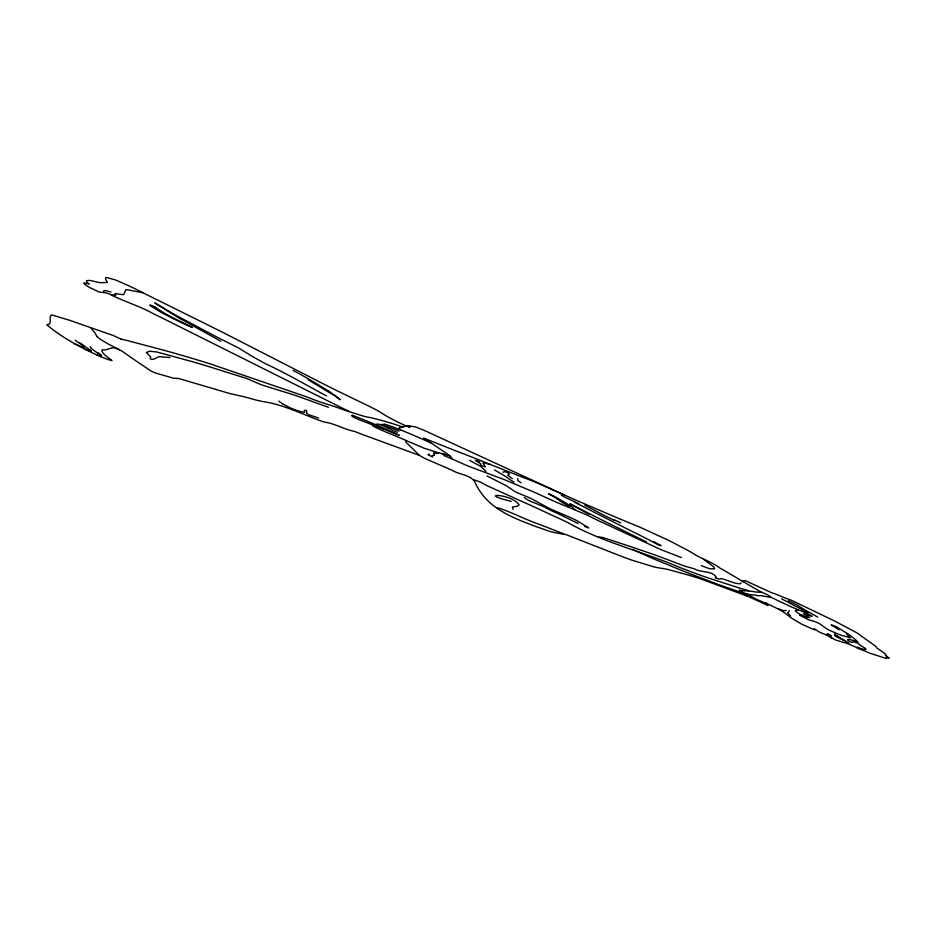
<?xml version="1.0" encoding="UTF-8"?>
<svg xmlns="http://www.w3.org/2000/svg" width="936" height="936" viewBox="0 0 936 936"><rect width="100%" height="100%" fill="white"/><g stroke="black" fill="none" stroke-linecap="round" stroke-linejoin="round"><path stroke-width="1.4" d="M91.201 351.152L90.991 351.316A6.88 1.135 23.1 0 1 90.605 351.304L85.059 349.198M771.088 597.496L760.851 595.6A37.908 4.867 27.3 0 0 759.892 595.6L758.371 595.729A31.415 4.037 27 0 1 757.037 595.542L756.662 595.46A22.862 2.948 27.1 0 1 755.539 595.191L748.051 594.337L741.827 592.078A8.67 1.147 27.1 0 0 741.628 591.926L740.856 591.33A12.133 1.603 27.1 0 0 740.259 590.885L739.311 590.16L744.26 590.92A80.391 10.471 27.5 0 1 745.231 590.791L747.057 590.838A27.167 3.522 27 0 0 747.595 590.815L756.522 592.055A46.718 5.932 26.9 0 0 757.622 592.137L761.951 592.324L766.245 594.208A16.801 2.129 27.2 0 1 767.836 595.027L770.89 596.946A9.067 1.147 27.2 0 1 771.007 597.145L771.03 597.25A27.004 3.381 27.3 0 0 771.077 597.367L790.335 606.458A7.874 0.983 27.3 0 0 791.739 607.066L799.367 610.225A8.155 1.018 27.3 0 0 800.619 610.705L807.405 613.595A7.301 0.913 27.4 0 1 808.692 614.285L812.097 616.309L811.208 616.04A5.862 0.725 27.4 0 0 810.553 615.806L803.38 613.723L809.582 617.643L807.897 617.456A12.016 1.509 27.4 0 0 807.475 617.444L807.206 617.456A4.891 0.62 27.4 0 1 806.75 617.374L801.029 614.847A12.039 1.509 27.4 0 1 799.882 614.18L797.8 612.869A8.611 1.088 27.4 0 1 796.7 612.074L795.577 611.009A18.31 2.293 27.4 0 1 795.319 610.564L797.016 610.132A26.512 3.323 27.4 0 1 797.87 610.213M716.274 577.395C712.647 570.41 700.935 572.89 694.524 568.889A211.29 29.601 27.8 0 0 691.973 568.175L688.065 567.076A82.38 10.752 26.5 0 1 686.252 566.537A86.931 11.337 26.5 0 1 682.952 565.496L659.002 556.429A91.424 12.999 27 0 0 654.662 554.837L632.432 547.244A127.975 18.743 27.1 0 0 630.139 546.46L604.457 538.001A32.28 4.633 26.6 0 0 601.286 537.252L598.35 536.983M449.795 455.82L449.584 455.785A17.573 2.422 25.4 0 1 448.812 455.633L447.899 455.399A6.213 0.854 25.5 0 1 446.975 455.107L445.676 454.639A10.799 1.509 25.5 0 0 444.53 454.241L444.12 454.112A19.492 2.738 25.6 0 0 442.892 453.749L438.586 452.79L436.843 453.504A11.981 1.685 25.4 0 1 436.188 453.398L433.625 452.872L434.023 453.738A29.601 4.2 25.3 0 1 434.281 454.252A36.445 5.171 25.2 0 1 434.093 455.2M517.83 478.483L517.795 480.402L521.095 482.847M405.943 440.376L405.697 441.371A36.832 5.23 25.5 0 0 406.119 442.272L419.48 455.411L423.762 457.856A8.482 1.24 25.4 0 0 426.02 458.979L447.911 468.433A29.613 4.259 25.5 0 0 451.831 470.071C458.581 474.716 471.463 474.727 475.184 482.613A93.155 13.56 26.2 0 0 475.57 483.456C486.112 506.037 507.604 515.748 529.729 524.183A32.198 4.926 26 0 0 533.345 525.622L549.479 531.309A55.528 8.365 25.9 0 0 552.064 532.011L553.644 532.397A39.803 6.037 26 0 0 556.089 532.876L566.034 534.608L622.124 556.592A99.251 13.923 26.3 0 0 631.168 559.927L653.117 566.678A96.958 13.572 26.3 0 0 659.026 567.918L666.888 569.182L688.568 575.125A96.057 13.63 27.4 0 1 690.955 575.804L698.034 578.015A77.302 10.881 27.3 0 1 702.643 579.618L747.958 596.419M121.025 339.043L124.979 340.107A12.039 1.837 23.6 0 1 126.196 340.248L165.181 350.602A771.989 166.011 27.1 0 1 191.88 358.277L201.217 361.085A252.299 42.623 24.8 0 1 211.63 364.373L306.248 396.712A55.493 7.605 24.6 0 0 309.98 398.186A56.558 7.745 24.6 0 0 316.965 400.807A54.335 7.453 24.6 0 0 319.843 401.825L336.562 407.23A12.847 1.813 24.9 0 1 339.206 408.225L347.49 411.15A8.073 1.123 24.9 0 0 348.59 411.466L363.601 416.181A33.064 4.516 24.9 0 0 365.344 416.614L368.725 417.292A78.741 11.15 25.4 0 1 370.539 417.655L373.3 418.287A184.404 27.121 25.9 0 1 376.307 419.024A157.529 22.944 25.8 0 1 402.714 426.968L402.854 427.331A8.342 1.123 25.2 0 1 402.574 427.53L400.83 427.413M564.408 495.004L550.005 488.732A28.174 3.592 26 0 1 546.975 487.375L541.078 484.672A30.291 4.001 26 0 0 537.51 483.105L531.332 480.577A64.034 8.623 26.1 0 0 528.185 479.349L523.914 477.746A99.754 12.355 25.6 0 1 519.55 476.073L496.759 467.017A179.022 26.079 26.2 0 0 492.64 465.403L489.961 464.361A23.459 3.065 25.7 0 1 487.878 463.519L480.156 460.336A85.398 11.911 25.9 0 0 475.231 458.394L463.905 453.96A30.958 4.212 25.7 0 0 461.553 453.059L455.61 450.824A20.019 2.656 25.5 0 1 452.334 449.479L423.599 438.048L430.56 442.728A54.662 7.64 25.2 0 1 432.362 443.828L449.069 455.177A59.775 8.12 25.8 0 0 450.087 456.007L451.842 457.938A46.121 6.423 25.3 0 1 451.749 458.523A35.708 4.973 25.3 0 1 451.573 458.745L466.303 465.297A30.163 4.13 25.6 0 0 468.854 466.327L504.937 479.875A13.034 1.802 25.9 0 1 507.452 480.964L530.677 490.721A14.52 1.989 26 0 1 532.654 491.517L541.008 495.273A111.969 16.333 26.1 0 1 545.934 497.578L556.791 502.398A110.951 16.041 26.4 0 1 560.219 503.86L584.906 514.063L599.929 521.469A85.644 12.016 26.6 0 1 603.193 522.826L659.166 548.812A38.587 4.984 26.6 0 0 662.665 550.356L681.385 557.54M434.035 455.27L433.859 455.364A19.527 2.773 25.3 0 1 433.543 455.458L432.081 455.633L432.479 456.616A12.554 1.802 25.4 0 1 432.35 456.979L427.986 454.732L429.425 454.065M788.053 612.659L789.376 610.682M349.467 411.606L346.694 410.167A9.43 1.31 24.9 0 1 344.705 409.289L162.209 318.006A689.61 126.711 21.8 0 0 153.375 313.735C139.242 305.815 122.733 301.1 108.927 293.787A16.942 2.223 23.7 0 0 107.043 293.19L105.979 292.886A10.893 1.427 23.7 0 0 104.773 292.605L99.427 292.149L90.64 288.019A19.41 2.515 23.7 0 1 87.844 286.428L87.095 285.971A20.955 2.714 23.7 0 1 85.328 284.801L83.702 283.152A18.779 2.445 23.6 0 1 83.947 282.953L89.248 284.017L86.826 282.262L86.522 280.882A30.209 3.884 23.7 0 1 86.872 280.613L90.113 280.437L98.549 282.391A43.056 5.323 23.6 0 0 100.316 282.707L107.441 282.461L106.505 280.741A30.467 3.756 23.9 0 1 105.569 279.419L105.733 277.653A19.773 2.422 23.9 0 1 107.02 277.594L115.807 280.075L128.232 285.538A114.449 14.777 23.7 0 1 135.767 289.107L141.055 291.798A7.196 0.877 24 0 0 142.424 292.535L220.756 331.356L324.382 384.392A167.17 19.715 25.1 0 0 337.44 390.92L370.656 407.008A23.716 3.159 25 0 1 373.277 408.353L377.173 410.436A67.626 9.243 24.9 0 1 379.747 411.852C388.615 417.912 401.474 424.183 409.98 427.378A9.196 1.228 25.2 0 0 409.453 426.898L407.628 425.552L415.689 426.991L425.108 430.782L570.761 497.882A64.619 8.003 26.1 0 0 576.085 500.222L618.053 518.17A24.137 3.019 26.3 0 0 619.761 518.907L637.931 526.371A54.861 7.114 26.6 0 1 641.956 528.126L667.321 539.768A29.566 3.756 26.7 0 1 670.492 541.324L689.072 551.058A29.344 3.732 26.7 0 1 691.622 552.474C700.713 558.839 711.594 561.553 720.381 568.363A10.039 1.252 26.9 0 0 721.832 569.123L756.522 589.446A11.606 1.474 27.1 0 1 757.622 590.066L759.026 590.885A16.263 2.036 27.2 0 0 760.746 591.88L761.588 592.289M150.31 304.902L155.516 307.242M786.217 610.564L783.163 610.553A9.465 1.228 27.3 0 1 782.66 610.424L782.484 610.377A6.88 0.889 27.3 0 1 781.443 610.026L778.401 608.763M397.344 432.385A44.694 6.037 25.2 0 1 381.174 424.921L381.139 424.628A6.119 0.854 25.2 0 1 381.303 424.394L381.42 424.382A7.897 1.1 25.2 0 1 381.911 424.417L384.263 425.19L383.772 424.464A5.944 0.819 25.2 0 1 383.725 424.219A6.447 0.889 25.2 0 1 384.942 424.254L389.844 425.786A9.29 1.275 25.2 0 1 391.271 426.325L402.772 430.782A47.654 6.704 25.3 0 1 406.318 432.221A43.068 6.037 25.3 0 1 409.36 433.485L417.947 437.182A98.116 14.227 25.4 0 1 421.61 438.773L430.888 442.892M799.613 614.835L800.327 615.022A8.681 1.1 27.3 0 0 800.842 615.209L803.685 616.239M352.708 415.362L375.406 424.511A16.204 2.293 25.1 0 1 376.061 424.792L377.032 424.616A35.451 4.961 25.3 0 1 377.056 424.078L377.149 423.938A7.441 1.041 25.1 0 1 377.372 423.868L379.525 424.476A5.546 0.772 25.1 0 0 380.098 424.64L381.081 424.897M352.498 415.362L352.498 415.362A36.984 5.265 25.1 0 0 352.088 415.362L351.772 415.397A5.792 0.819 25 0 0 353.001 416.789L353.457 417.058A12.8 1.802 25 0 0 354.721 417.807L361.355 420.592A17.246 2.469 25 0 1 362.63 421.06L383.081 428.922M748.648 590.71L738.469 587.738A103.311 13.946 27.5 0 0 735.953 586.884L708.072 577.91A176.296 22.055 26.3 0 1 700.069 575.09L693.108 572.539A238.668 29.016 26.1 0 1 680.332 567.684C642.821 551.48 603.193 542.704 567.766 522.569A347.841 62.338 26.5 0 0 561.811 519.714L531.309 505.615A126.828 16.965 25.8 0 1 528.009 504.153L489.154 486.673A9.559 1.381 25.7 0 1 487.258 485.842L480.086 481.923L473.511 479.712M406.247 426.208L402.667 426.617A11.466 1.544 25.3 0 0 402.679 426.851L402.714 426.921M318.626 417.959L308.318 414.625L306.692 413.232L306.727 410.67L304.879 410.167A16.637 2.504 24.7 0 0 304.352 410.775L304.715 412.238A7.511 1.135 24.6 0 1 304.364 412.331L300.421 411.524A53.949 7.991 24.4 0 1 299.485 411.267L297.648 410.717A12.905 1.954 24.5 0 1 290.768 408.061L289.587 407.523A5.604 0.854 24.5 0 1 288.042 406.739L286.767 406.025A11.583 1.778 24.5 0 0 282.777 403.919M502.878 472.095L503.474 472.118A9.138 1.217 25.8 0 0 503.79 471.908L504.761 471.557A5.394 0.714 25.8 0 1 506.47 472.189L509.032 473.522L509.161 474.458A70.984 9.395 25.5 0 1 508.646 474.751L507.686 475.348L512.366 478.553M169.919 357.552L159.073 356.604L153.328 359.319L151.445 359.284L150.193 358.663L150.684 356.92L146.332 352.498L149.783 351.199L156.768 351.983L193.003 361.858A2221.561 627.541 35 0 1 208.424 366.467L246.905 378.565L258.558 383.584A14.122 2.047 24.4 0 0 261.671 384.895L295.285 395.366L328.419 407.289M562.805 495.027L561.144 494.851L563.156 496.302A7.266 0.948 26.1 0 0 564.151 496.829L578.904 503.802M142.752 292.699L126.816 289.68A23.353 2.913 23.9 0 0 125.88 289.715L123.809 294.43A35.498 4.469 23.7 0 1 122.862 294.676L115.374 293.576A7.254 0.936 23.8 0 0 114.976 293.576L115.654 294.84A30.479 3.919 23.6 0 1 115.725 295.226L111.77 294.875M96.794 354.908L100.573 355.621A7.043 1.17 23.2 0 0 101.123 355.516M387.352 430.501L388.159 430.852A8.494 1.193 25.2 0 0 389.481 431.426L399.099 435.31M742.845 592.675L741.043 592.207M438.586 452.79L437.241 452.427A23.962 3.323 25.4 0 1 435.825 451.994L427.331 449.175A8.319 1.17 25.4 0 0 426.617 448.976L425.447 448.695A4.832 0.679 25.4 0 1 424.382 448.332L393.834 435.24A26.536 3.826 25.2 0 0 392.395 434.667L389.551 433.532A31.227 4.341 25.1 0 1 385.878 432.022L382.122 430.385A94.021 12.566 25.1 0 1 378.776 428.91L376.6 427.927A8.401 1.182 25.1 0 1 375.898 427.6L373.733 426.477A4.493 0.632 25.1 0 1 373.031 426.032L372.528 425.272L374.353 425.704M110.963 291.962L105.791 290.64A10.401 1.345 23.7 0 0 104.867 290.558L104.235 290.686A44.741 5.721 23.5 0 1 104.025 290.745L103.861 290.792A18.884 2.457 23.8 0 0 103.639 290.909L103.744 292.477M490.183 464.443L483.549 462.77A10.694 1.427 25.7 0 0 483.14 462.875L483.046 463.016A27.553 3.674 25.8 0 0 483.526 464.116L484.345 465.122A41.687 5.639 25.5 0 1 485.152 466.935L481.783 465.754A12.577 1.696 25.7 0 1 480.811 464.946L480.472 464.537A4.867 0.655 25.7 0 1 480.484 464.385L480.765 463.928A5.71 0.772 25.7 0 0 479.22 462.817L475.383 460.348L477.851 461.167A45.373 5.932 25.5 0 0 479.77 461.869M715.174 577.828L718.497 578.904A12.449 1.638 26.9 0 0 719.772 579.103L721.118 578.635A10.039 1.31 27 0 1 722.019 578.752L725.669 579.887A82.005 10.951 27.3 0 1 727.272 580.449L733.894 582.742A21.739 2.785 26.9 0 0 735.169 583.105L738.305 583.678A92.079 11.688 26.6 0 0 738.995 583.736L739.861 583.771A28.606 3.65 26.9 0 0 740.68 583.573L740.926 582.754M842.47 639.627L836.702 635.766A23.049 2.902 27.6 0 1 834.608 633.988M714.063 582.917L686.322 572.282A48.005 6.458 26.7 0 1 680.32 569.907L654.673 559.283A47.83 6.505 26.6 0 1 646.823 555.879L642.447 553.855A169.498 26.231 27 0 0 639.592 552.544L632.56 549.362M563.636 533.848L556.171 530.958A205.943 27.928 25.7 0 1 551.983 529.308L544.916 526.488A33.848 5.265 26.3 0 0 542.623 525.611L537.685 523.821A40.927 6.143 26 0 1 535.369 522.955L534.046 522.44A65.836 9.746 25.9 0 1 525.985 519.176L525.283 518.872A43.395 6.505 25.9 0 1 522.054 517.479L516.532 515.022A33.977 5.347 26 0 0 514.894 514.309L512.624 513.361A78.039 12.613 26.1 0 0 509.196 511.957L501.322 508.891A12.133 1.895 25.9 0 0 499.052 508.225A13.888 2.164 25.9 0 0 497.823 507.979L496.887 508.026L497.39 508.505M701.31 565.648L707.686 568.07A22.558 2.878 26.8 0 0 710.12 568.784L714.449 568.819A23.856 3.042 26.8 0 0 714.566 568.444L713.946 567.286A27.436 3.498 26.8 0 0 713.185 566.455L703.451 559.225M419.41 455.376L365.344 435.568A10.436 1.568 25 0 0 363.8 435.018L356.581 432.233A9.301 1.404 25 0 0 354.475 431.402C344.144 429.378 335.018 423.634 324.605 422.124A7.991 1.205 24.7 0 1 322.733 421.551C303.042 414.636 284.088 404.738 263.32 401.602A34.925 5.359 24.2 0 1 261.483 401.287L259.541 400.865A94.489 14.098 24 0 1 254.335 399.59A73.651 11.103 24 0 1 251.831 398.9L247.186 397.589A123.833 20.744 24.7 0 0 243.875 396.688L231.239 393.892A6.259 0.994 24.1 0 1 230.35 393.705L178.753 378.518L173.406 378.191L155.411 372.984L151.094 371.077L141.125 364.338A263.285 45.548 22.1 0 0 136.714 361.413L121.949 351.082L107.839 343.769A51.538 8.295 23.1 0 0 104.891 342.05L102.621 340.727A15.69 2.457 23.4 0 1 101.731 340.189L101.439 340.002A24.933 3.896 23.4 0 1 96.747 336.223M584.696 526.441L588.744 527.904L576.904 520.662A25.494 3.627 26.3 0 0 572.575 518.509L552.287 509.769A26.758 3.709 26.1 0 1 547.724 507.546L530.548 498.268L518.614 493.249A13.455 1.884 25.9 0 1 515.268 491.751L506.364 485.796L486.977 475.933M747.209 595.998L768.07 605.604L766.116 603.451L760.98 601.193A8.319 1.1 27.2 0 0 759.786 600.736L759.459 600.608A7.511 0.983 27.2 0 1 757.423 599.777L755.387 598.642A9.184 1.205 27.2 0 1 755.212 598.502L746.121 593.728M399.017 431.122L396.279 429.94A20.709 2.89 25.2 0 0 392.254 428.337L387.703 426.664A7.722 1.065 25.1 0 1 386.041 425.962L385.667 425.798M451.503 458.804L444.612 455.809A8.389 1.182 25.5 0 0 444.284 455.668L442.705 453.703M392.289 432.081L389.341 430.771A73.827 9.875 25.1 0 1 386.428 429.46L377.021 425.178M840.563 638.715L839.229 638.106A12.577 1.615 27.6 0 0 837.942 637.545L836.468 636.796A5.277 0.667 27.6 0 1 835.076 635.86L834.596 635.357M119.562 349.842L118.685 349.432A9.278 1.486 23.4 0 0 116.158 348.379C111.442 346.203 107.242 350.977 102.059 349.795C100.503 356.019 125.752 366.058 101.182 356.955C82.052 348.262 62.852 338.259 46.8 324.804C53.083 324.652 48.262 317.281 51.269 315.069A13.408 2.071 23.1 0 1 52.638 315.175L70.364 320.51A29.636 4.622 23.2 0 1 74.19 321.914L112.133 335.111A4.352 0.667 23.4 0 1 113.42 335.591L119.34 338.317A7.429 1.123 23.5 0 0 121.025 339.043M511.196 501.368C475.348 492.687 511.103 493.565 518.474 504.094A5.862 0.866 25.9 0 1 519.106 504.68L517.444 506.154A139.955 20.452 25.2 0 1 515.619 506.481L512.39 506.984L513.092 509.523M282.754 403.931L278.834 401.123M807.803 612.624L789.82 603.193A8.12 1.006 27.2 0 0 788.404 602.363L781.618 598.806M828.056 634.07L826.874 634.07M788.369 600.655L797.355 605.194A6.365 0.784 27.3 0 1 798.712 606.013L804.422 609.64A8.494 1.041 27.3 0 0 806.013 610.518L817.69 617.081M646.46 541.909L600.83 519.468A36.539 4.738 26.3 0 1 598.642 518.345L569.907 503.767L588.978 514.203M741.967 580.788C745.161 583.034 742.622 580.495 744.635 580.531A6.95 0.866 27.1 0 1 745.641 580.788L769.31 591.692A9.091 1.111 27.1 0 0 771.065 592.465L771.393 592.605A7.231 0.889 27.1 0 0 772.387 592.991L773.288 593.284A14.075 1.732 27.1 0 0 774.376 593.588L786.462 598.514A24.734 2.995 27.1 0 0 787.925 599.017L789.422 599.496A14.543 1.778 27.3 0 1 790.99 600.07L833.192 620.311A5.78 0.69 27.4 0 0 834.268 620.837L856.323 632.537A6.189 0.749 27.5 0 1 857.645 633.344L859.704 634.76A23.283 2.82 27.5 0 1 860.757 635.567A19.048 2.305 27.5 0 1 861.284 636.012L875.382 646.051A87.235 10.893 27.3 0 1 876.108 646.823L876.704 647.747A9.091 1.1 27.7 0 0 876.821 647.981L883.982 652.918A14.157 1.743 27.7 0 1 884.883 653.62L885.631 654.299A6.54 0.807 27.7 0 1 885.807 654.568L885.491 655.2L889.2 658.137L886.228 657.084L886.766 658.371A5.979 0.749 27.8 0 1 886.392 658.429L885.608 658.254A17.176 2.129 27.7 0 1 884.543 657.938L869.93 653.199A30.116 3.756 27.6 0 1 868.163 652.427L863.483 650.485A30.56 3.919 27.8 0 0 862.208 650.029L861.962 649.947A18.369 2.34 27.8 0 0 861.05 649.654L853.351 646.097A52.65 6.564 27.5 0 1 849.993 644.6L849.198 644.237A5.136 0.655 27.7 0 0 848.496 643.933L847.501 643.547A11.957 1.533 27.7 0 0 846.097 643.067L844.518 642.669A43.957 5.616 27.4 0 1 843.898 642.517L835.672 640.025A7.476 0.971 27.6 0 1 833.274 638.773L823.715 633.777A13.806 1.79 27.5 0 1 823.107 633.602L822.58 633.438A17.819 2.305 27.5 0 1 822.241 633.344L819.48 632.104A9.103 1.182 27.5 0 1 818.918 631.788L816.414 630.174A42.155 5.37 27.6 0 1 814.999 629.156L814.25 628.84A25.319 3.264 27.6 0 0 814.671 629.296L815.034 629.788L814.273 629.682A5.651 0.737 27.5 0 1 812.284 628.91L802.948 624.71A8.096 1.065 27.4 0 1 801.59 624.101L793.096 619.082A9.816 1.275 27.4 0 1 790.534 617.339L789.598 616.613A17.199 2.235 27.4 0 1 788.042 615.455L787.059 614.683A34.293 4.551 27.2 0 0 785.526 613.525L784.672 612.904A13.689 1.802 27.3 0 0 783.83 612.331L780.636 610.295A4.668 0.608 27.3 0 0 779.676 609.745L765.73 602.924L766.128 603.428M653.398 541.453L661.073 545.653L659.564 545.325A8.693 1.123 26.6 0 1 658.148 544.799L651.538 541.289A14.262 1.872 26.6 0 0 648.086 539.358L634.702 532.678A169.662 19.843 26.4 0 1 630.946 530.817L592.78 511.536A111.15 13.502 26.3 0 1 590.195 510.19L585.386 507.698A66.55 9.056 26.2 0 0 582.613 506.282L574.95 502.468M578.062 523.458L559.307 514.262A24.289 3.487 26.2 0 0 556.639 513.033L551.936 510.962A8.342 1.182 26.1 0 1 547.069 508.388M620.779 522.803L613.583 519.562A4.551 0.585 26.4 0 0 613.63 519.679L614.086 520.1L609.359 517.936A10.694 1.369 26.3 0 1 607.382 517.011L601.415 513.981A53.352 6.669 26.3 0 1 599.812 513.127L596.934 511.582A114.239 15.865 26.2 0 0 592.897 509.43L584.824 505.218M97.8 352.93L98.42 353.246M74.096 343.559L83.257 347.303A12.893 2.118 23 0 0 83.725 347.291L84.018 347.221A6.026 0.994 23.1 0 0 84.158 346.987L83.983 346.683A21.306 3.51 23 0 0 81.783 344.67L81.245 344.296A12.835 2.106 23 0 0 80.356 343.699L77.548 341.968A14.824 2.41 23.2 0 1 76.144 340.996L75.208 340.213M326.57 395.975C305.358 384.591 286.474 373.417 265.882 363.917A144.109 17.772 24.9 0 1 260.536 361.027L253.925 357.353A38.329 4.984 24.6 0 1 251.363 355.844L238.657 348.016L216.181 336.703A189.622 26.863 23.7 0 0 210.6 333.754L175.652 315.139A126.348 15.198 24.5 0 1 170.995 312.484L167.825 310.635A184.989 21.727 24.7 0 1 163.332 307.967L154.779 302.878L178.776 317.924L220.849 341.23M163.274 313.443L159.249 311.255A33.532 4.247 24.1 0 1 156.815 309.863L149.76 305.382M293.026 370.328L306.505 377.746A40.693 5.429 24.6 0 1 308.143 378.694L320.51 386.088A94.243 12.964 24.4 0 1 327.073 390.16L328.267 390.955M513.923 482.028L511.582 480.671A8.892 1.205 25.9 0 1 510.132 479.677L503.463 475.067A50.801 6.634 25.9 0 1 502.339 474.47A26.711 3.545 25.8 0 1 499.403 472.832L494.547 469.977M845.103 641.195L848.718 643.324L845.547 641.09A9.395 1.205 27.6 0 0 844.377 640.388L840.551 638.235A8.681 1.1 27.6 0 1 838.293 636.843L836.538 635.591M399.11 435.31L398.268 434.866A28.244 4.037 25.2 0 0 392.301 432.093M829.413 635.649L830.267 636.41A10.319 1.334 27.6 0 0 830.478 636.667L831.928 637.978M547.045 508.377L546.168 507.862A21.399 3.065 26 0 0 545.7 507.569L535.907 503.416A67.462 9.933 26.2 0 0 534.667 502.936L531.964 501.907A4.142 0.585 26 0 1 531.04 501.509L530.49 501.251A8.213 1.158 26 0 1 528.313 500.163L527.085 499.485A6.493 0.924 26 0 1 525.529 498.525L524.312 497.578M307.991 379.665L334.257 395.53A13.268 1.79 24.8 0 1 335.509 396.361L340.306 399.73L337.065 397.016A122.008 16.93 24.3 0 0 328.243 390.944M839.124 629.788L831.25 624.862L836.597 626.863L844.459 631.753A5.347 0.655 27.5 0 1 845.793 632.502L849.057 634.631A25.33 3.159 27.5 0 1 850.485 635.673L855.937 640.154A13.9 1.732 27.6 0 1 856.569 640.645L857.797 641.839L851.07 639.896A26.781 3.37 27.7 0 0 848.788 639.382L847.536 639.452L847.782 640.119A6.95 0.877 27.6 0 0 848.94 641.066L851.538 642.459L852.813 641.967A27.097 3.393 27.8 0 1 853.339 641.85L857.095 642.81A5.195 0.655 27.7 0 1 858.686 643.547C856.955 644.448 873.124 651.339 862.22 648.976A8.354 1.053 27.7 0 1 860.874 648.472L857.095 647.174L857.481 647.864M89.704 349.631L86.767 347.759A16.684 2.738 23.2 0 1 86.042 347.279L84.053 345.84A133.333 22.452 22.4 0 0 80.929 343.641L79.384 342.588M469.673 460.278L471.522 461.413A20.931 2.808 25.7 0 0 473.698 462.63A17.761 2.387 25.7 0 0 475.383 463.519L477.992 464.876A10.705 1.462 25.7 0 1 480.601 466.35L485.971 471.416M560.114 500.924L562.01 502.293A5.23 0.702 26.1 0 0 562.91 502.843L567.742 505.452A104.188 14.917 26.1 0 1 569.685 506.481M400.386 429.811L399.391 428.501A48.075 6.54 25.5 0 1 399.333 427.81L399.543 427.495A14.18 1.93 25.3 0 1 400.187 427.378L400.432 427.389A38.399 5.242 25.4 0 1 400.83 427.413M799.66 614.893L800.467 615.537A4.832 0.608 27.4 0 0 801.532 616.192L809.149 620.053A30.49 3.884 27.6 0 1 810.728 620.404C822.615 623.47 821.632 626.582 829.764 630.419A45.256 5.85 27.7 0 1 831.683 631.297L840.774 635.17A7.488 0.936 27.5 0 0 841.768 635.404L850.473 637.767L846.694 634.128M91.143 328.162L95.25 333.333A96.665 14.894 22.8 0 1 95.694 334.175L96.736 336.211M90.16 346.612L91.541 348.531A11.817 1.942 23.2 0 0 91.985 348.929A31.368 5.125 23.3 0 0 92.711 349.514L94.828 351.105A10.612 1.743 23.2 0 0 97.601 352.895M574.762 509.5L571.557 506.481L555.808 497.227A48.099 6.201 26.2 0 1 554.463 496.478L548.59 493.74A4.973 0.655 26.1 0 0 549.245 494.266L552.813 496.267A8.096 1.088 26.1 0 1 553.539 496.665L553.784 496.794A19.246 2.586 26 0 1 559.962 500.865M790.522 616.052A56.335 7.465 27.1 0 0 789.352 614.671L788.65 613.911A17.702 2.281 27.4 0 1 787.89 612.577M843.956 640.142A18.755 2.375 27.5 0 1 842.47 639.627M828.067 634.07A5.218 0.679 27.6 0 1 831.414 635.883M383.116 428.945A8.237 1.158 25.2 0 1 387.34 430.478M98.549 353.258A6.33 1.053 23.2 0 1 101.38 355.633M89.868 349.69A12.121 2.012 23.1 0 1 91.131 351.094M747.115 595.963A6.107 0.807 27.2 0 1 744.997 594.383L738.364 591.458A31.929 4.189 27 0 1 735.497 590.487L733.59 589.82A66.643 9.079 27.4 0 0 732.233 589.341L723.271 586.275A105.674 13.619 26.6 0 1 714.074 582.929M163.297 313.443A89.622 11.068 24.3 0 0 174.716 319.363L175.477 319.738A46.508 5.873 24.2 0 0 187.048 325.26L192.289 327.425L182.005 322.241A45.583 5.745 24.2 0 1 180.11 321.329A58.699 7.348 24.2 0 1 171.44 317.023L169.498 316.005A22.359 2.855 24.1 0 1 165.567 313.841L163.765 312.764A63.367 7.968 24.2 0 1 155.551 307.265"/></g></svg>
